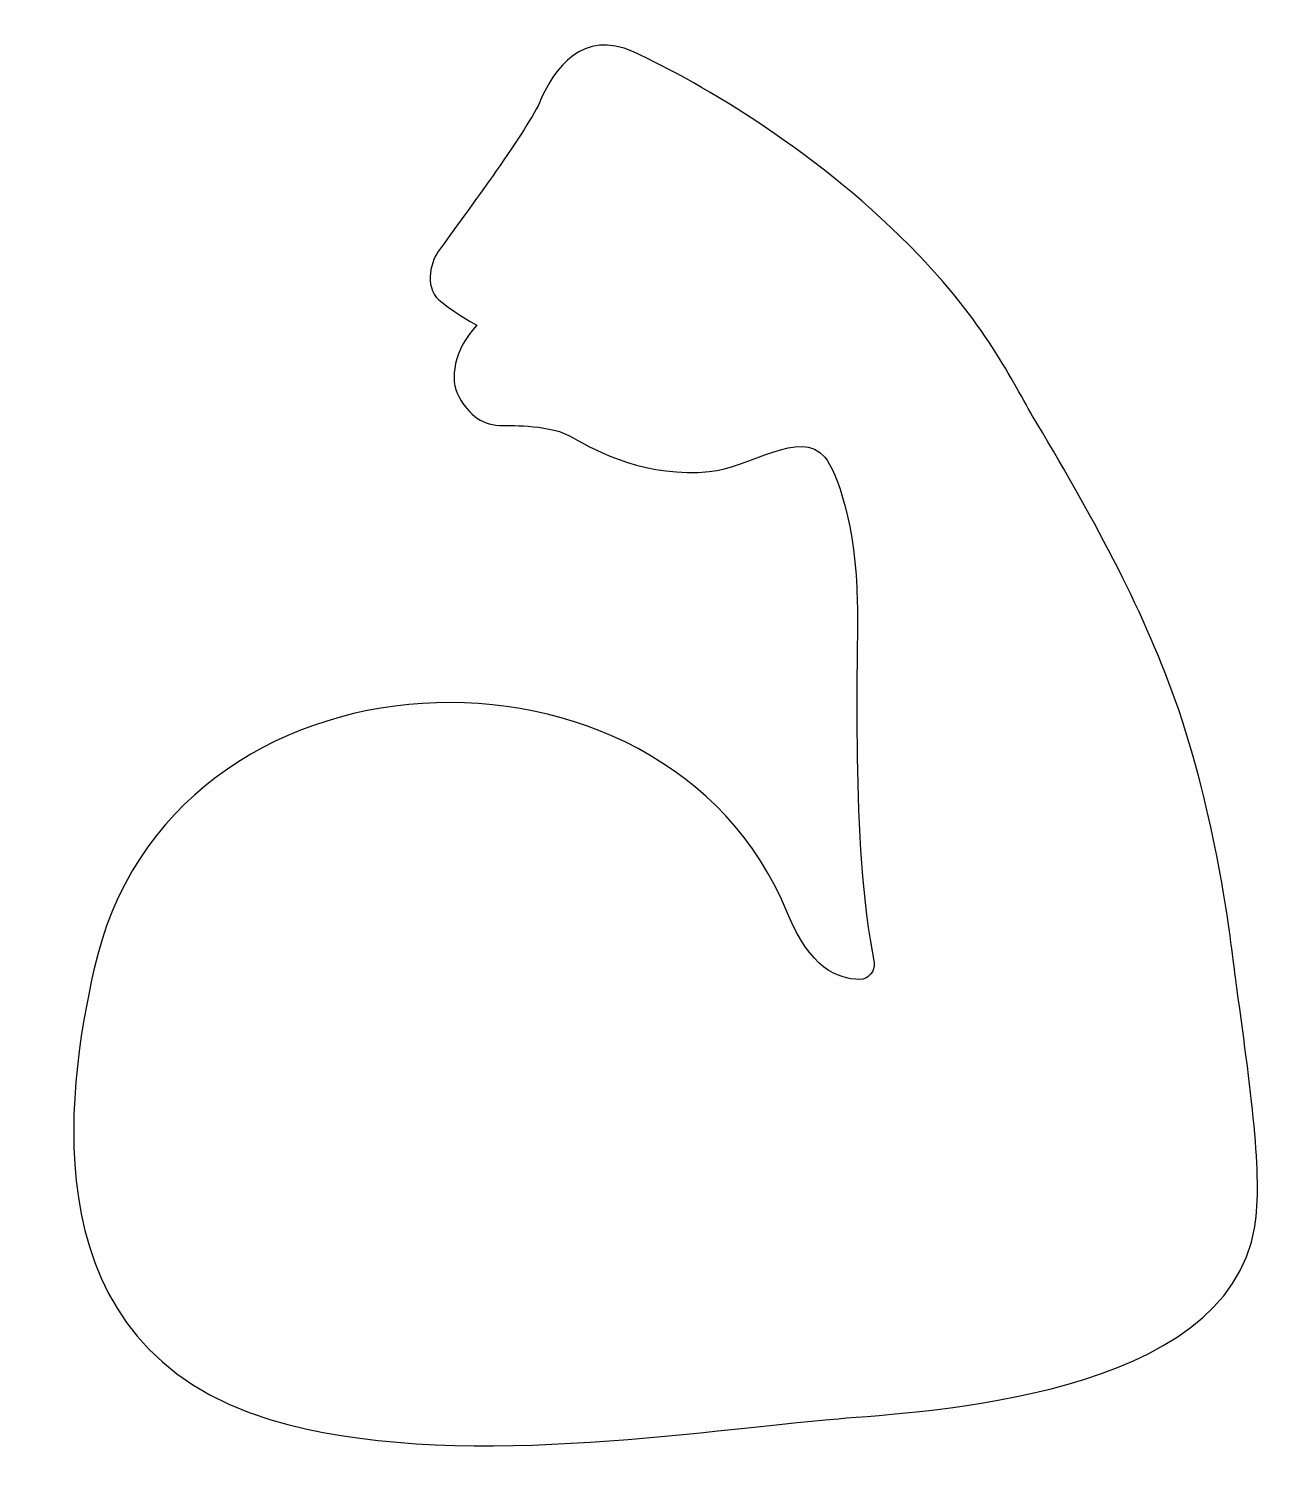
# Model space of a CAD drawing. Header units: millimetres. Extents: x -0.8 to 21.5, y -0.5 to 25.6.
import ezdxf

# ---------------------------------------------------------------- set-up
doc = ezdxf.new("R2010")
doc.units = ezdxf.units.MM
doc.layers.get('0').update_dxf_attribs({"linetype": 'CONTINUOUS'})

msp = doc.modelspace()

# ---------------------------------------------------------------- linework, layer by layer
at = {"color": 7}
msp.add_lwpolyline([(7.28534, 20.258344)], close=True, dxfattribs=at)
for points in [[(10.114121, 25.200411), (9.200207, 25.615895), (8.677971, 24.894266), (8.438612, 24.325709)], [(15.271209, 21.526662), (13.50866, 23.363537), (11.354434, 24.631855), (10.114121, 25.200411)], [(8.438612, 24.325709), (8.242773, 23.844623), (7.111261, 22.313894), (6.589024, 21.592265)], [(6.589024, 21.592265), (6.436705, 21.373589), (6.327906, 20.892503), (6.654304, 20.673827)], [(17.403675, 18.487072), (17.011997, 19.143098), (16.533281, 20.214609), (15.271209, 21.526662)], [(6.654304, 20.673827), (6.958942, 20.433284), (7.28534, 20.258344), (7.28534, 20.258344)], [(7.28534, 20.258314), (6.871902, 19.820963), (6.784863, 19.274274), (6.958942, 18.968128)], [(6.958942, 18.968128), (7.15478, 18.618247), (7.394139, 18.443306), (7.764056, 18.443306)], [(7.764056, 18.443306), (7.916375, 18.443306), (8.634451, 18.465176), (9.026128, 18.224631)], [(11.484993, 17.612339), (12.203068, 17.677939), (13.138742, 18.399571), (13.573939, 17.87475)], [(19.971339, 13.30446), (19.362063, 15.05387), (18.491668, 16.672064), (17.403675, 18.487072)], [(9.026128, 18.224631), (9.461326, 17.96222), (10.397, 17.503002), (11.484993, 17.612339)], [(13.573939, 17.87475), (13.791538, 17.612339), (14.139696, 16.628299), (14.161456, 15.25064)], [(14.161456, 15.25064), (14.183216, 14.28847), (14.030896, 10.899), (14.466094, 8.73411)], [(12.899384, 9.63068), (10.701638, 15.03197), (1.693055, 14.68209), (0.365704, 8.60291)], [(20.994053, 8.47173), (20.907013, 9.17149), (20.689415, 11.13957), (19.971339, 13.30446)], [(14.204975, 8.42797), (13.791538, 8.44987), (13.312821, 8.62477), (12.899384, 9.63068)], [(14.466094, 8.73411), (14.487854, 8.58104), (14.357294, 8.42797), (14.204975, 8.42797)], [(0.365704, 8.60291), (-0.134773, 6.37242), (-0.809329, 1.78023), (3.564403, 0.46817)], [(21.34221, 3.96701), (21.494529, 4.86358), (21.27693, 6.41618), (20.994053, 8.47173)], [(13.813298, 0.49007), (15.336488, 0.62128), (20.863494, 0.86182), (21.34221, 3.96701)], [(3.564403, 0.46817), (6.806623, -0.494), (11.376193, 0.29323), (13.813298, 0.49007)]]:
    msp.add_open_spline(points, degree=3, dxfattribs=at)

doc.saveas('drawing.dxf')
